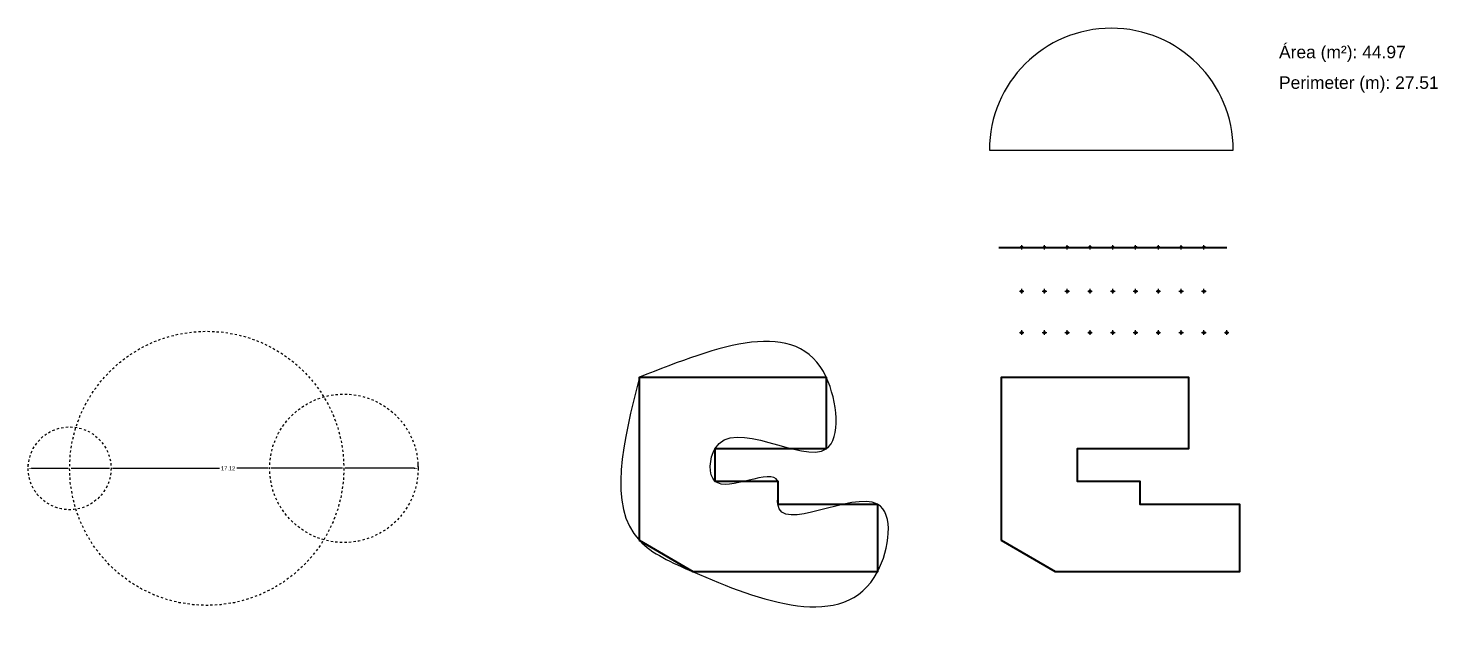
# Model space of a CAD drawing. Header units: metres. Extents: x 7 to 125, y 3 to 30.
# Drawn here: x 62.7 to 124.5, y 3.2 to 29.8 of the extents above; entities that cross this region are included whole.
import ezdxf

# ---------------------------------------------------------------- set-up
doc = ezdxf.new("R2010")
doc.units = ezdxf.units.M
doc.header["$LTSCALE"] = 0.00015
doc.header["$MEASUREMENT"] = 0
doc.header["$PDMODE"] = 34
doc.header["$PDSIZE"] = 0.1
doc.linetypes.add('ACAD_ISO04W100', pattern=[30, 24, -3, 0, -3])
doc.layers.add('Axes', color=20, linetype='ACAD_ISO04W100')
doc.layers.add('Dimension', color=50, linetype='Continuous', lineweight=5)
doc.layers.add('Object', color=62, linetype='Continuous', lineweight=40)
doc.styles.get("Standard").update_dxf_attribs({"font": 'arial.ttf'})
doc.dimstyles.get("Standard").update_dxf_attribs({"dimtxt": 0.18, "dimasz": 0.18, "dimexe": 0.18, "dimexo": 0.0625, "dimgap": 0.09, "dimtad": 0, "dimtih": 1, "dimtoh": 1, "dimzin": 0, "dimdsep": 46, "dimtxsty": 'Standard', "dimcen": 0.09, "dimazin": 0, "dimtfac": 1, "dimtofl": 0, "dimtmove": 0, "dimatfit": 3, "dimfxl": 1, "dimtolj": 1, "dimtzin": 0, "dimarcsym": 0})

# ---------------------------------------------------------------- blocks, each defined once
blk = doc.blocks.new('*D15')
at = {"layer": 'Defpoints', "color": 0, "transparency": 16777216}
for p in [(62.66, 10.5), (79.782, 10.5), (79.782, 10.5)]:
    blk.add_point(p, dxfattribs=at)
at = {"layer": 'Dimension', "color": 0, "lineweight": -2, "transparency": 16777216}
for p, q in [((62.66, 10.562), (62.66, 10.68)), ((79.782, 10.562), (79.782, 10.68)), ((62.84, 10.5), (64.417, 10.5)), ((64.542, 10.5), (66.236, 10.5)), ((66.361, 10.5), (71.052, 10.5)), ((73.197, 10.5), (71.821, 10.5)), ((76.458, 10.5), (73.322, 10.5)), ((79.602, 10.5), (76.583, 10.5))]:
    blk.add_line(p, q, dxfattribs=at)
at = {"layer": 'Dimension', "color": 0, "transparency": 16777216}
for points in [[(62.84, 10.53), (62.84, 10.47), (62.66, 10.5)], [(79.602, 10.53), (79.602, 10.47), (79.782, 10.5)]]:
    blk.add_solid(points, dxfattribs=at)
at = {"layer": 'Dimension', "color": 0, "transparency": 16777216, "insert": (71.437, 10.5), "char_height": 0.18, "attachment_point": 5}
blk.add_mtext('\\A1;17.12', dxfattribs=at)

msp = doc.modelspace()

# ---------------------------------------------------------------- linework, layer by layer
msp.add_lwpolyline([(104.862, 24.474), (115.563, 24.474, 1)], format="xyb", close=True)
msp.add_spline([(89.493, 14.502), (97.695, 14.502), (97.695, 11.358), (92.807, 11.358), (92.807, 9.938), (95.564, 9.938), (95.564, 8.924), (99.945, 8.924), (99.945, 5.949), (91.86, 5.949), (89.493, 7.335), (89.493, 14.502)], degree=3)
for p in [(106.277, 20.201), (107.277, 20.201), (108.277, 20.201), (109.277, 20.201), (110.277, 20.201), (111.277, 20.201), (112.277, 20.201), (113.277, 20.201), (114.277, 20.201), (106.277, 18.275), (107.277, 18.275), (108.277, 18.275), (109.277, 18.275), (110.277, 18.275), (111.277, 18.275), (112.277, 18.275), (113.277, 18.275), (114.277, 18.275), (106.277, 16.462), (107.277, 16.462), (108.277, 16.462), (109.277, 16.462), (110.277, 16.462), (111.277, 16.462), (112.277, 16.462), (113.277, 16.462), (114.277, 16.462), (115.277, 16.462)]:
    msp.add_point(p)
at = {"layer": 'Axes'}
for centre, radius in [((70.5, 10.5), 6.021), ((76.521, 10.5), 3.261), ((64.479, 10.5), 1.819)]:
    msp.add_circle(centre, radius, dxfattribs=at)
at = {"layer": 'Object'}
for p, q in [((105.277, 20.201), (106.277, 20.201)), ((106.277, 20.201), (114.277, 20.201)), ((114.277, 20.201), (115.277, 20.201))]:
    msp.add_line(p, q, dxfattribs=at)
for points in [[(89.493, 7.335), (89.493, 14.502), (97.695, 14.502), (97.695, 11.358), (92.807, 11.358), (92.807, 9.938), (95.564, 9.938), (95.564, 8.924), (99.945, 8.924), (99.945, 5.949), (91.86, 5.949), (89.493, 7.335)], [(105.391, 7.335), (105.391, 14.502), (113.593, 14.502), (113.593, 11.358), (108.706, 11.358), (108.706, 9.938), (111.462, 9.938), (111.462, 8.924), (115.843, 8.924), (115.843, 5.949), (107.759, 5.949), (105.391, 7.335)]]:
    msp.add_lwpolyline(points, dxfattribs=at)

# ---------------------------------------------------------------- texts
for s, p in [('Área (m²): 44.97', (117.573, 28.503)), ('Perimeter (m): 27.51', (117.573, 27.162))]:
    msp.add_text(s, height=0.54718).set_placement(p)

# ---------------------------------------------------------------- dimensions: what is measured, and where the dimension line sits
at = {"layer": 'Dimension'}
dim = msp.add_linear_dim(base=(79.782, 10.5), p1=(62.66, 10.5), p2=(79.782, 10.5), dimstyle='Standard', dxfattribs=at)
dim.commit()
dim.dimension.update_dxf_attribs({"geometry": '*D15', "text_midpoint": (71.437, 10.5), "dimtype": 160})

doc.saveas('drawing.dxf')
